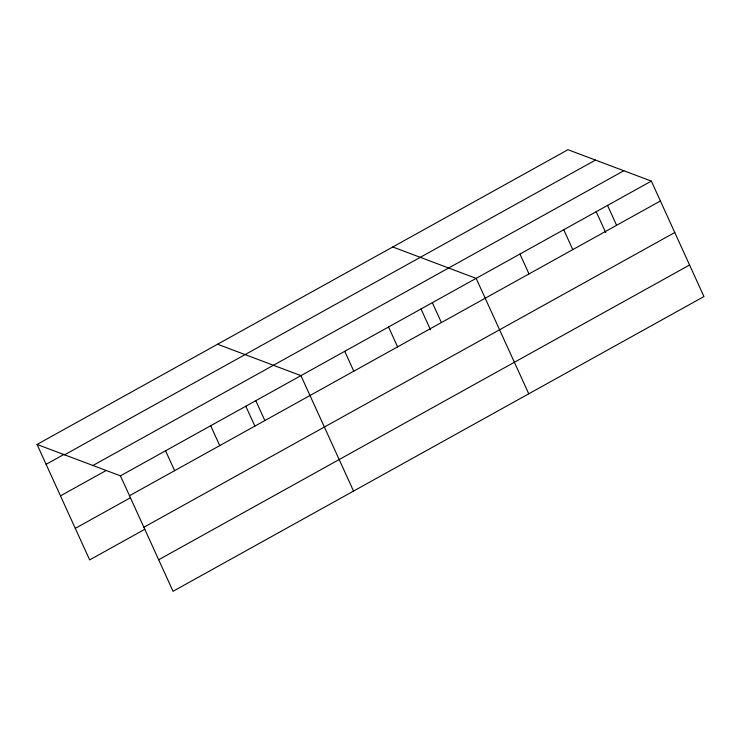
<?xml version="1.0" encoding="UTF-8"?>
<svg xmlns="http://www.w3.org/2000/svg" width="741" height="741" viewBox="0 0 741 741"><rect width="100%" height="100%" fill="white"/><g stroke="black" fill="none" stroke-linecap="round" stroke-linejoin="round"><path stroke-width="1.11" d="M37.05 444.452L567.958 149.71L651.339 181.1L703.95 296.548L173.042 591.29L120.44 475.842L37.05 444.452L89.661 559.9L144.819 529.278M46.109 464.329L64.161 454.307M64.569 454.817L595.468 160.075M92.921 465.487L623.82 170.745M60.484 495.868L105.611 470.813M120.44 475.842L651.339 181.1M129.49 495.72L660.398 200.978M75.286 528.361L130.444 497.739M143.865 527.259L674.773 232.517M158.676 559.751L689.575 265.009M392.758 246.975L476.139 278.366L528.75 393.814M217.558 344.241L300.939 375.631L353.55 491.07M607.537 205.414L616.595 225.292M596.162 211.611L605.712 232.572M563.744 229.738L572.793 249.606M519.941 254.052L529 273.92M432.346 302.68L441.395 322.557M420.962 308.867L430.512 329.838M388.543 327.003L397.602 346.871M344.741 351.317L353.8 371.185M255.812 400.686L264.87 420.555M245.762 406.133L254.839 426.047M210.694 425.742L219.744 445.61M165.567 450.787L174.617 470.665"/></g></svg>
